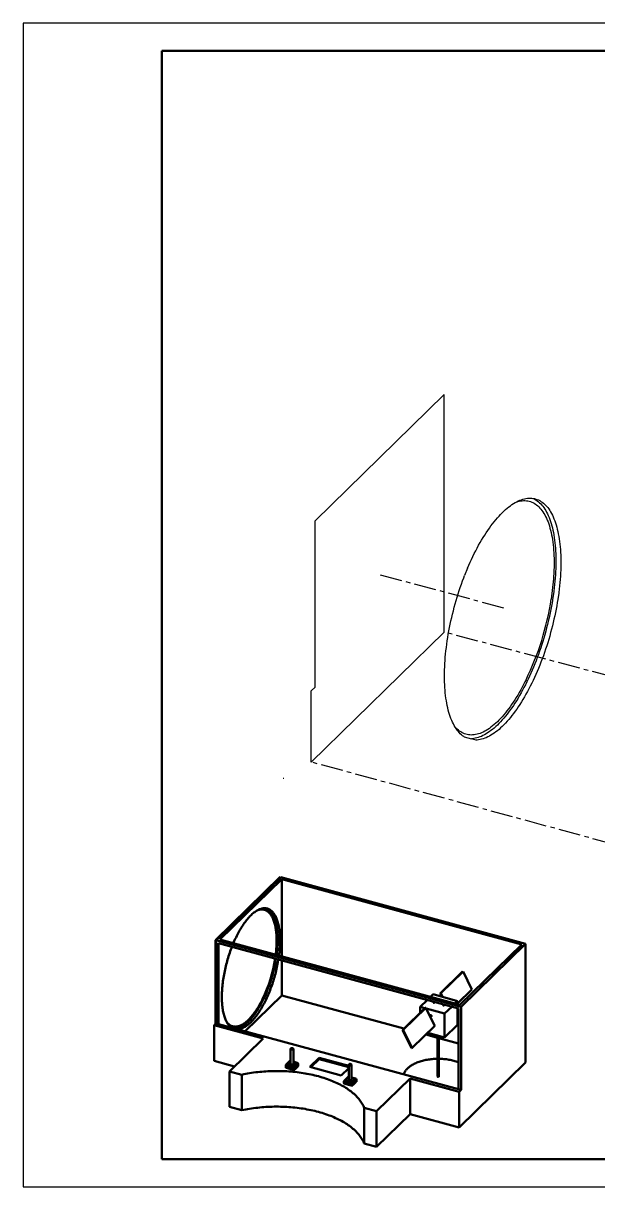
# Model space of a CAD drawing. Header units: millimetres. Extents: x -1367 to 1188, y 0 to 840.
# Drawn here: x 0 to 415, y 0 to 840 of the extents above; entities that cross this region are included whole.
import ezdxf

# ---------------------------------------------------------------- set-up
doc = ezdxf.new("R2010")
doc.units = ezdxf.units.MM
doc.header["$LTSCALE"] = 0.5
doc.linetypes.add('CENTER', pattern=[50.8, 31.75, -6.35, 6.35, -6.35])
for name, color, linetype, lineweight in [('点画线', 1, 'CENTER', 25), ('粗实线', 7, 'Continuous', 50), ('细实线', 3, 'Continuous', 25)]:
    doc.layers.add(name, color=color, linetype=linetype, lineweight=lineweight)

msp = doc.modelspace()

# ---------------------------------------------------------------- linework, layer by layer
at = {"color": 7, "linetype": 'Continuous', "lineweight": 25}
msp.add_line((188.28, 294.66), (187.83, 294.78), dxfattribs=at)
at = {"layer": '点画线'}
for p, q in [((257.94, 441.86), (348.32, 417.64)), ((524.69, 341.59), (304.12, 400.44)), ((426.88, 247.11), (207.98, 306.61))]:
    msp.add_line(p, q, dxfattribs=at)
at = {"layer": '粗实线'}
for p, q in [((1168, 820), (100, 820)), ((100, 820), (100, 20)), ((317.84, 155.44), (324.12, 142.41)), ((100, 20), (1168, 20))]:
    msp.add_line(p, q, dxfattribs=at)
at = {"layer": '粗实线', "color": 7}
for p, q in [((185.57, 223.63), (138.9, 178.08)), ((186.01, 223.51), (139.34, 177.96)), ((186.85, 222.11), (142.05, 178.39)), ((362.9, 175.43), (186.01, 223.51)), ((360.2, 175), (186.85, 222.11)), ((186.85, 166.21), (186.85, 222.11)), ((139.34, 177.96), (138.9, 178.08)), ((138.9, 178.08), (138.9, 117.52)), ((139.34, 177.96), (139.34, 117.95)), ((139.34, 177.96), (316.23, 129.88)), ((142.05, 178.39), (315.39, 131.27)), ((314.46, 128.65), (141.11, 175.76)), ((141.11, 175.76), (141.11, 117.47)), ((315.39, 131.27), (360.2, 175)), ((316.23, 129.88), (362.9, 175.43)), ((362.9, 89.72), (362.9, 175.43)), ((186.85, 138.11), (186.85, 163.33)), ((301.22, 139.59), (317.37, 155.33)), ((301.69, 139.7), (317.84, 155.44)), ((186.85, 138.11), (160.35, 112.25)), ((275.03, 114.15), (186.85, 138.11)), ((291.84, 134.8), (286.69, 129.78)), ((296.07, 138.92), (294.15, 137.05)), ((313.74, 134.09), (296.07, 138.92)), ((301.22, 139.59), (301.69, 139.7)), ((302.37, 137.2), (301.22, 139.59)), ((302.97, 137.04), (301.69, 139.7)), ((324.12, 142.41), (313.74, 132.29)), ((290.31, 129.05), (273.9, 113.05)), ((290.77, 129.17), (274.36, 113.17)), ((286.69, 129.78), (290.11, 128.85)), ((286.69, 129.78), (286.7, 125.52)), ((290.77, 129.17), (290.31, 129.05)), ((294.06, 122.7), (290.77, 129.17)), ((291.07, 128.58), (304.36, 124.95)), ((296.38, 132.9), (296.38, 132.83)), ((296.98, 132.83), (296.98, 132.9)), ((303.45, 130.97), (303.45, 130.9)), ((304.05, 130.9), (304.05, 130.97)), ((304.36, 124.95), (309.53, 129.99)), ((311.84, 132.24), (313.74, 134.09)), ((313.74, 134.09), (313.74, 131.72)), ((313.74, 128.84), (313.76, 116.97)), ((314.46, 70.36), (314.46, 128.65)), ((316.23, 69.88), (316.23, 129.88)), ((137.94, 116.59), (139.34, 117.95)), ((141.11, 117.47), (139.34, 117.95)), ((294.57, 123.78), (293.86, 123.09)), ((297.34, 116.22), (294.06, 122.7)), ((294.15, 122.53), (294.99, 123.35)), ((294.36, 123.7), (294.37, 123.79)), ((294.37, 123.58), (294.36, 123.7)), ((294.83, 123.14), (294.83, 123.19)), ((304.36, 124.95), (304.38, 107.83)), ((173.32, 106.97), (137.94, 116.59)), ((137.94, 90.87), (137.94, 116.59)), ((314.46, 70.36), (141.11, 117.47)), ((274.36, 113.17), (273.9, 113.05)), ((273.9, 113.05), (280.47, 100.1)), ((274.36, 113.17), (280.93, 100.22)), ((280.93, 100.22), (297.34, 116.22)), ((299.26, 107.56), (290.81, 109.86)), ((304.38, 107.83), (292.16, 111.17)), ((299.26, 109.23), (299.26, 79.47)), ((313.76, 116.97), (304.38, 107.83)), ((149.05, 83.29), (173.32, 106.97)), ((300.26, 79.47), (300.26, 108.96)), ((314.46, 103.43), (300.26, 107.29)), ((193.11, 99.56), (193.11, 88.85)), ((195.11, 88.85), (195.11, 99.56)), ((207.07, 86.5), (213.79, 93.06)), ((213.79, 93.06), (235.12, 87.27)), ((213.79, 92.2), (213.79, 93.06)), ((280.93, 100.22), (280.47, 100.1)), ((152.71, 86.86), (137.94, 90.87)), ((189.64, 87.48), (189.64, 86.19)), ((192.37, 90.56), (189.94, 88.19)), ((194.78, 85.77), (190.18, 87.02)), ((190.18, 87.02), (190.18, 85.74)), ((190.18, 85.74), (194.78, 84.49)), ((193.07, 90.7), (190.64, 88.33)), ((190.64, 88.33), (195.24, 87.08)), ((194.78, 84.49), (194.78, 85.77)), ((197.93, 89.56), (195.11, 90.33)), ((195.24, 87.08), (197.67, 89.45)), ((198.55, 88.36), (196.13, 85.99)), ((196.13, 84.7), (198.55, 87.07)), ((196.13, 85.99), (196.13, 84.7)), ((198.55, 87.07), (198.55, 88.36)), ((198.67, 87.31), (198.67, 88.6)), ((229.71, 80.35), (207.07, 86.5)), ((207.76, 86.31), (213.79, 92.2)), ((213.79, 92.2), (235.12, 86.41)), ((235.12, 85.62), (229.71, 80.35)), ((235.12, 88.15), (235.12, 77.43)), ((237.12, 77.43), (237.12, 88.15)), ((314.83, 42.8), (362.9, 89.72)), ((149.05, 83.29), (157.9, 80.88)), ((149.05, 83.29), (149.05, 57.57)), ((157.9, 80.88), (157.9, 55.17)), ((231.66, 76.06), (231.66, 74.77)), ((234.38, 79.14), (231.96, 76.78)), ((236.79, 74.35), (232.19, 75.6)), ((232.19, 75.6), (232.19, 74.32)), ((235.08, 79.29), (232.66, 76.92)), ((232.66, 76.92), (237.25, 75.67)), ((239.94, 78.14), (237.12, 78.91)), ((237.25, 75.67), (239.68, 78.04)), ((240.57, 76.94), (238.14, 74.57)), ((238.14, 73.28), (240.57, 75.65)), ((240.57, 75.65), (240.57, 76.94)), ((240.68, 75.89), (240.68, 77.18)), ((279.45, 78.13), (255.18, 54.44)), ((314.83, 68.51), (279.45, 78.13)), ((279.45, 52.41), (279.45, 78.13)), ((232.19, 74.32), (236.79, 73.07)), ((236.79, 73.07), (236.79, 74.35)), ((238.14, 74.57), (238.14, 73.28)), ((316.23, 69.88), (314.46, 70.36)), ((314.83, 68.51), (316.23, 69.88)), ((314.83, 42.8), (314.83, 68.51)), ((149.05, 57.57), (157.9, 55.17)), ((255.18, 54.44), (246.34, 56.85)), ((246.34, 56.85), (246.34, 31.13)), ((255.18, 54.44), (255.18, 28.73)), ((279.45, 52.41), (255.18, 28.73)), ((314.83, 42.8), (279.45, 52.41)), ((255.18, 28.73), (246.34, 31.13))]:
    msp.add_line(p, q, dxfattribs=at)
at = {"layer": '粗实线', "color": 8}
for p, q in [((193.11, 90.74), (193.07, 90.7)), ((193.11, 90.69), (193.07, 90.7)), ((197.67, 89.45), (195.11, 90.15)), ((235.12, 79.32), (235.08, 79.29)), ((235.12, 79.28), (235.08, 79.29)), ((239.68, 78.04), (237.12, 78.73))]:
    msp.add_line(p, q, dxfattribs=at)
at = {"layer": '粗实线', "color": 7, "flags": 128}
for points in [[(151.76, 175.75), (152.22, 176.82), (152.7, 177.91), (153.19, 178.98), (153.69, 180.03), (154.2, 181.06), (154.72, 182.08), (155.24, 183.07), (155.77, 184.05), (156.31, 185.01), (156.85, 185.94), (157.4, 186.85), (157.96, 187.74), (158.52, 188.61), (159.08, 189.45), (159.65, 190.26), (160.22, 191.05), (160.8, 191.82), (161.38, 192.56), (161.96, 193.27), (162.54, 193.95), (163.13, 194.6), (163.71, 195.23), (164.3, 195.82), (164.89, 196.38), (165.47, 196.92), (166.06, 197.42), (166.64, 197.9), (167.23, 198.34), (167.81, 198.75), (168.38, 199.12), (168.96, 199.47), (169.53, 199.78), (170.1, 200.06), (170.66, 200.3), (171.22, 200.51), (171.77, 200.69), (172.31, 200.83), (172.86, 200.94), (173.39, 201.02), (173.92, 201.06), (174.44, 201.07), (174.95, 201.05), (175.45, 200.99), (175.95, 200.89), (176.43, 200.76), (176.91, 200.6), (177.38, 200.41), (177.83, 200.18), (178.28, 199.92), (178.72, 199.62), (179.14, 199.29), (179.55, 198.93), (179.96, 198.54), (180.35, 198.11), (180.72, 197.66), (181.09, 197.17), (181.44, 196.65), (181.78, 196.1), (182.1, 195.52), (182.41, 194.91), (182.71, 194.27), (182.99, 193.6), (183.26, 192.9), (183.51, 192.18), (183.75, 191.43), (183.97, 190.65), (184.18, 189.85), (184.38, 189.02), (184.55, 188.16), (184.71, 187.29), (184.86, 186.38), (184.99, 185.46), (185.1, 184.52), (185.2, 183.55), (185.28, 182.56), (185.35, 181.56), (185.4, 180.53), (185.43, 179.49), (185.45, 178.43), (185.45, 177.35), (185.43, 176.26), (185.4, 175.15), (185.35, 174.03), (185.28, 172.89), (185.2, 171.75), (185.1, 170.59), (184.99, 169.42), (184.86, 168.24), (184.71, 167.06), (184.68, 166.8)], [(169.34, 199.68), (169.35, 199.68), (169.89, 199.85), (170.43, 199.98), (170.96, 200.08), (171.49, 200.15), (172, 200.18), (172.51, 200.18), (173.02, 200.14), (173.51, 200.07), (174, 199.97), (174.47, 199.83), (174.94, 199.65), (175.39, 199.45), (175.84, 199.21), (176.28, 198.93), (176.7, 198.63), (177.11, 198.29), (177.52, 197.92), (177.91, 197.51), (178.28, 197.07), (178.65, 196.61), (179, 196.11), (179.34, 195.57), (179.66, 195.01), (179.97, 194.42), (180.27, 193.8), (180.56, 193.15), (180.82, 192.47), (181.08, 191.77), (181.32, 191.03), (181.54, 190.27), (181.75, 189.49), (181.94, 188.68), (182.12, 187.84), (182.28, 186.98), (182.43, 186.09), (182.56, 185.18), (182.68, 184.25), (182.77, 183.3), (182.86, 182.33), (182.92, 181.34), (182.97, 180.33), (183, 179.3), (183.02, 178.26), (183.02, 177.19), (183, 176.12), (182.97, 175.02), (182.92, 173.92), (182.86, 172.8), (182.8, 171.98)], [(175.35, 201), (175.61, 200.89), (176.07, 200.66), (176.51, 200.4), (176.95, 200.1), (177.37, 199.77), (177.79, 199.41), (178.19, 199.02), (178.58, 198.59), (178.95, 198.14), (179.32, 197.65), (179.67, 197.13), (180.01, 196.58), (180.33, 196), (180.64, 195.39), (180.94, 194.75), (181.22, 194.08), (181.49, 193.38), (181.74, 192.66), (181.98, 191.91), (182.21, 191.13), (182.41, 190.33), (182.61, 189.5), (182.78, 188.64), (182.95, 187.77), (183.09, 186.87), (183.22, 185.94), (183.34, 185), (183.43, 184.03), (183.51, 183.04), (183.58, 182.04), (183.63, 181.01), (183.66, 179.97), (183.68, 178.91), (183.68, 177.83), (183.66, 176.74), (183.63, 175.63), (183.58, 174.51), (183.51, 173.37), (183.43, 172.23), (183.34, 171.07), (183.22, 169.9), (183.09, 168.73), (182.95, 167.54), (182.91, 167.28)], [(143.45, 136.89), (143.45, 137.98), (143.48, 139.08), (143.52, 140.19), (143.58, 141.32), (143.65, 142.46), (143.74, 143.61), (143.85, 144.78), (143.97, 145.95), (144.11, 147.13), (144.26, 148.32), (144.43, 149.52), (144.61, 150.72), (144.82, 151.93), (145.03, 153.14), (145.26, 154.35), (145.51, 155.57), (145.77, 156.79), (146.04, 158.01), (146.33, 159.23), (146.64, 160.45), (146.96, 161.66), (147.29, 162.88), (147.63, 164.08), (147.99, 165.29), (148.36, 166.48), (148.74, 167.67), (149.14, 168.85), (149.55, 170.03), (149.96, 171.19), (150.4, 172.34), (150.71, 173.15)], [(182.51, 164.51), (182.41, 163.94), (182.21, 162.73), (181.98, 161.52), (181.74, 160.3), (181.49, 159.08), (181.22, 157.86), (180.94, 156.64), (180.64, 155.42), (180.33, 154.21), (180.01, 152.99), (179.67, 151.78), (179.32, 150.58), (178.95, 149.38), (178.58, 148.19), (178.19, 147), (177.79, 145.82), (177.37, 144.65), (176.95, 143.5), (176.51, 142.35), (176.07, 141.22), (175.61, 140.1), (175.14, 138.99), (174.66, 137.9), (174.18, 136.82), (173.68, 135.76), (173.18, 134.72), (172.67, 133.69), (172.15, 132.69), (171.62, 131.7), (171.09, 130.73), (170.55, 129.79), (170, 128.86), (169.45, 127.96), (168.89, 127.09), (168.33, 126.23), (167.76, 125.4), (167.19, 124.6), (166.61, 123.82), (166.04, 123.07), (165.46, 122.35), (164.87, 121.65), (164.29, 120.99), (163.7, 120.35), (163.12, 119.74), (162.53, 119.16), (161.95, 118.61), (161.36, 118.09), (160.78, 117.6), (160.19, 117.14), (159.61, 116.72), (159.03, 116.33), (158.46, 115.97), (157.88, 115.64), (157.31, 115.34), (156.75, 115.08), (156.19, 114.85), (155.63, 114.66), (155.08, 114.5), (154.54, 114.37), (154, 114.28), (153.47, 114.22), (153.16, 114.2)], [(184.28, 164.03), (184.18, 163.46), (183.97, 162.25), (183.75, 161.04), (183.51, 159.82), (183.26, 158.6), (182.99, 157.38), (182.71, 156.16), (182.41, 154.94), (182.1, 153.73), (181.78, 152.51), (181.44, 151.3), (181.09, 150.1), (180.72, 148.9), (180.35, 147.7), (179.96, 146.52), (179.55, 145.34), (179.14, 144.17), (178.72, 143.02), (178.28, 141.87), (177.83, 140.74), (177.38, 139.62), (176.91, 138.51), (176.43, 137.42), (175.95, 136.34), (175.45, 135.28), (174.95, 134.24), (174.44, 133.21), (173.92, 132.2), (173.39, 131.22), (172.86, 130.25), (172.31, 129.31), (171.77, 128.38), (171.22, 127.48), (170.66, 126.61), (170.1, 125.75), (169.53, 124.92), (168.96, 124.12), (168.38, 123.34), (167.81, 122.59), (167.23, 121.87), (166.64, 121.17), (166.06, 120.51), (165.47, 119.87), (164.89, 119.26), (164.3, 118.68), (163.71, 118.13), (163.13, 117.61), (162.54, 117.12), (161.96, 116.66), (161.38, 116.24), (160.8, 115.85), (160.22, 115.49), (159.65, 115.16), (159.08, 114.86), (158.52, 114.6), (157.96, 114.37), (157.4, 114.18), (156.85, 114.02), (156.31, 113.89), (155.77, 113.8), (155.24, 113.74), (154.93, 113.72)], [(150.55, 114.91), (150.4, 115.01), (149.96, 115.32), (149.55, 115.67), (149.14, 116.04), (148.74, 116.45), (148.36, 116.9), (147.99, 117.37), (147.63, 117.87), (147.29, 118.41), (146.96, 118.97), (146.64, 119.57), (146.33, 120.19), (146.04, 120.85), (145.77, 121.53), (145.51, 122.24), (145.26, 122.98), (145.03, 123.74), (144.82, 124.53), (144.61, 125.35), (144.43, 126.19), (144.26, 127.06), (144.11, 127.95), (143.97, 128.86), (143.85, 129.79), (143.74, 130.75), (143.65, 131.72), (143.58, 132.72), (143.52, 133.74), (143.48, 134.77), (143.45, 135.82), (143.45, 136.89)], [(172.89, 135.52), (172.51, 134.77), (172, 133.77), (171.49, 132.79), (170.96, 131.83), (170.43, 130.89), (169.89, 129.98), (169.35, 129.08), (168.8, 128.22), (168.25, 127.37), (167.69, 126.55), (167.13, 125.75), (166.56, 124.98), (165.99, 124.24), (165.42, 123.52), (164.84, 122.83), (164.27, 122.17), (163.69, 121.54), (163.11, 120.94), (162.53, 120.37), (161.96, 119.83), (161.38, 119.32), (160.8, 118.84), (160.23, 118.39), (159.65, 117.97), (159.08, 117.59), (158.52, 117.24), (157.95, 116.92), (157.39, 116.63), (156.83, 116.38), (156.28, 116.16), (155.74, 115.98), (155.2, 115.83), (154.66, 115.71), (154.13, 115.62), (153.61, 115.58), (153.1, 115.56), (152.59, 115.58), (152.09, 115.63), (151.6, 115.72), (151.12, 115.84), (150.65, 116), (150.19, 116.19), (149.74, 116.41), (149.3, 116.67), (148.87, 116.96), (148.45, 117.28), (148.04, 117.64), (147.65, 118.03), (147.26, 118.45), (147.26, 118.45)], [(296.97, 132.82), (297.01, 132.88), (297.01, 132.93), (296.97, 132.99), (296.9, 133.03), (296.81, 133.06), (296.71, 133.07), (296.6, 133.07), (296.5, 133.05), (296.42, 133.01), (296.37, 132.96), (296.35, 132.9), (296.37, 132.85), (296.42, 132.8), (296.5, 132.76), (296.6, 132.74), (296.71, 132.73), (296.82, 132.75), (296.91, 132.78), (296.97, 132.82)], [(296.95, 132.83), (296.98, 132.88), (296.97, 132.94), (296.93, 132.99), (296.86, 133.03), (296.77, 133.05), (296.67, 133.06), (296.57, 133.05), (296.48, 133.02), (296.42, 132.98), (296.38, 132.92), (296.39, 132.87), (296.43, 132.82), (296.5, 132.78), (296.59, 132.76), (296.69, 132.75), (296.79, 132.76), (296.88, 132.79), (296.95, 132.83)], [(303.45, 131.05), (303.42, 131), (303.42, 130.94), (303.46, 130.89), (303.52, 130.84), (303.62, 130.81), (303.72, 130.8), (303.83, 130.81), (303.93, 130.83), (304.01, 130.87), (304.06, 130.92), (304.08, 130.97), (304.06, 131.03), (304.01, 131.08), (303.92, 131.11), (303.82, 131.14), (303.72, 131.14), (303.61, 131.13), (303.52, 131.1), (303.45, 131.05)], [(304.01, 130.9), (304.04, 130.95), (304.04, 131), (304, 131.05), (303.93, 131.09), (303.84, 131.12), (303.73, 131.13), (303.63, 131.11), (303.54, 131.09), (303.48, 131.04), (303.45, 130.99), (303.45, 130.94), (303.49, 130.89), (303.56, 130.85), (303.65, 130.82), (303.76, 130.82), (303.86, 130.83), (303.95, 130.86), (304.01, 130.9)], [(294.14, 123.35), (294.12, 123.47), (294.14, 123.58), (294.18, 123.68), (294.26, 123.75), (294.36, 123.79), (294.47, 123.79), (294.59, 123.77), (294.71, 123.71), (294.82, 123.63), (294.9, 123.53), (294.97, 123.41), (295, 123.29), (295, 123.17), (294.97, 123.07), (294.91, 122.99), (294.82, 122.93), (294.71, 122.91), (294.59, 122.92), (294.56, 122.92)], [(193.64, 99.11), (193.82, 99.07), (194, 99.05), (194.19, 99.05), (194.38, 99.07), (194.56, 99.1), (194.72, 99.16), (194.86, 99.22), (194.97, 99.3), (195.05, 99.39), (195.1, 99.48), (195.11, 99.58), (195.08, 99.68), (195.02, 99.77), (194.93, 99.86), (194.81, 99.93), (194.66, 99.99), (194.49, 100.04), (194.31, 100.07), (194.12, 100.08), (193.93, 100.07), (193.75, 100.04), (193.58, 100), (193.43, 99.94), (193.3, 99.87), (193.2, 99.78), (193.14, 99.69), (193.11, 99.59), (193.12, 99.49), (193.16, 99.4), (193.24, 99.31), (193.35, 99.23), (193.48, 99.16), (193.64, 99.11)], [(190.18, 85.74), (190.01, 85.79), (189.87, 85.86), (189.76, 85.95), (189.69, 86.04), (189.65, 86.14), (189.64, 86.19)], [(193.11, 88.85), (193.12, 88.78), (193.16, 88.68), (193.24, 88.6), (193.35, 88.51), (193.48, 88.45), (193.64, 88.39)], [(193.64, 88.39), (193.82, 88.36), (194, 88.34), (194.19, 88.34), (194.38, 88.35), (194.56, 88.39), (194.72, 88.44), (194.86, 88.51), (194.97, 88.59), (195.05, 88.68), (195.1, 88.77), (195.11, 88.85)], [(194.78, 85.77), (194.96, 85.73), (195.15, 85.71), (195.35, 85.72), (195.54, 85.74), (195.72, 85.77), (195.88, 85.83), (196.02, 85.9), (196.13, 85.99)], [(196.13, 84.7), (196.02, 84.62), (195.88, 84.55), (195.72, 84.49), (195.54, 84.45), (195.35, 84.43), (195.15, 84.43), (194.96, 84.45), (194.78, 84.49)], [(235.65, 87.69), (235.83, 87.65), (236.01, 87.63), (236.2, 87.63), (236.39, 87.65), (236.57, 87.69), (236.73, 87.74), (236.87, 87.8), (236.98, 87.88), (237.06, 87.97), (237.11, 88.07), (237.12, 88.17), (237.09, 88.26), (237.03, 88.36), (236.94, 88.44), (236.82, 88.51), (236.67, 88.58), (236.5, 88.62), (236.32, 88.65), (236.13, 88.66), (235.94, 88.65), (235.76, 88.63), (235.59, 88.58), (235.44, 88.52), (235.31, 88.45), (235.21, 88.36), (235.15, 88.27), (235.12, 88.18), (235.13, 88.08), (235.17, 87.98), (235.25, 87.89), (235.36, 87.81), (235.49, 87.74), (235.65, 87.69)], [(299.26, 92.34), (299.2, 92.34), (298.26, 92.32), (297.33, 92.29), (296.39, 92.23), (295.46, 92.16), (294.54, 92.06), (293.62, 91.95), (292.72, 91.83), (291.82, 91.68), (290.93, 91.52), (290.06, 91.34), (289.2, 91.14), (288.36, 90.93), (287.53, 90.7), (286.72, 90.45), (285.92, 90.19), (285.15, 89.92), (284.4, 89.63), (283.67, 89.32), (282.96, 89), (282.27, 88.67), (281.61, 88.33), (280.98, 87.97), (280.37, 87.6), (279.79, 87.22), (279.24, 86.82), (278.72, 86.42), (278.23, 86.01), (277.76, 85.59), (277.33, 85.16), (276.93, 84.72), (276.57, 84.27), (276.23, 83.82), (275.93, 83.36), (275.66, 82.9), (275.43, 82.43), (275.23, 81.95), (275.07, 81.48), (274.96, 81.1)], [(299.26, 92.34), (299.2, 92.34), (298.26, 92.32), (297.33, 92.29), (296.39, 92.23), (295.46, 92.16), (294.54, 92.06), (293.62, 91.95), (292.72, 91.83), (291.82, 91.68), (290.93, 91.52), (290.06, 91.34), (289.2, 91.14), (288.36, 90.93), (287.53, 90.7), (286.72, 90.45), (285.92, 90.19), (285.15, 89.92), (284.4, 89.63), (283.67, 89.32), (282.96, 89), (282.27, 88.67), (281.61, 88.33), (280.98, 87.97), (280.37, 87.6), (279.79, 87.22), (279.24, 86.82), (278.72, 86.42), (278.23, 86.01), (277.76, 85.59), (277.33, 85.16), (276.93, 84.72), (276.57, 84.27), (276.23, 83.82), (275.93, 83.36), (275.66, 82.9), (275.43, 82.43), (275.23, 81.95), (275.07, 81.48), (274.96, 81.1)], [(314.46, 89.89), (314.23, 89.97), (313.46, 90.24), (312.66, 90.5), (311.84, 90.74), (311.01, 90.97), (310.17, 91.18), (309.3, 91.37), (308.43, 91.55), (307.54, 91.71), (306.64, 91.85), (305.73, 91.98), (304.81, 92.08), (303.89, 92.17), (302.96, 92.24), (302.02, 92.29), (301.09, 92.33), (300.26, 92.34)], [(314.46, 89.89), (314.23, 89.97), (313.46, 90.24), (312.66, 90.5), (311.84, 90.74), (311.01, 90.97), (310.17, 91.18), (309.3, 91.37), (308.43, 91.55), (307.54, 91.71), (306.64, 91.85), (305.73, 91.98), (304.81, 92.08), (303.89, 92.17), (302.96, 92.24), (302.02, 92.29), (301.09, 92.33), (300.26, 92.34)], [(157.9, 80.88), (159.29, 81.18), (160.69, 81.46), (162.11, 81.72), (163.54, 81.97), (164.98, 82.19), (166.43, 82.4), (167.89, 82.6), (169.36, 82.77), (170.83, 82.93), (172.32, 83.07), (173.8, 83.19), (175.3, 83.3), (176.79, 83.38), (178.29, 83.45), (179.8, 83.5), (181.3, 83.53), (182.81, 83.54), (184.32, 83.54), (185.82, 83.52), (187.33, 83.48), (188.83, 83.42), (190.33, 83.34), (191.82, 83.25), (193.31, 83.13), (194.8, 83), (196.28, 82.85), (197.75, 82.69), (199.21, 82.5), (200.67, 82.3), (202.11, 82.08), (203.54, 81.84), (204.97, 81.59), (206.38, 81.32), (207.78, 81.03), (209.16, 80.73), (210.54, 80.4), (211.89, 80.07), (213.23, 79.71), (214.56, 79.34), (215.86, 78.96), (217.15, 78.55), (218.42, 78.14), (219.67, 77.71), (220.91, 77.26), (222.12, 76.8), (223.3, 76.32), (224.47, 75.83), (225.62, 75.32), (226.74, 74.81), (227.84, 74.28), (228.91, 73.73), (229.96, 73.17), (230.98, 72.6), (231.98, 72.02), (232.95, 71.43), (233.89, 70.82), (234.8, 70.21), (235.69, 69.58), (236.55, 68.94), (237.37, 68.29), (238.17, 67.63), (238.94, 66.97), (239.68, 66.29), (240.39, 65.61), (241.06, 64.91), (241.71, 64.21), (242.32, 63.5), (242.9, 62.79), (243.45, 62.06), (243.96, 61.33), (244.44, 60.6), (244.89, 59.86), (245.3, 59.11), (245.68, 58.36), (246.03, 57.6), (246.34, 56.85)], [(235.12, 77.43), (235.13, 77.36), (235.17, 77.27), (235.25, 77.18), (235.36, 77.1), (235.49, 77.03), (235.65, 76.98)], [(235.65, 76.98), (235.83, 76.94), (236.01, 76.92), (236.2, 76.92), (236.39, 76.94), (236.57, 76.97), (236.73, 77.02), (236.87, 77.09), (236.98, 77.17), (237.06, 77.26), (237.11, 77.35), (237.12, 77.43)], [(299.53, 79.24), (299.66, 79.22), (299.79, 79.21), (299.93, 79.23), (300.05, 79.26), (300.15, 79.31), (300.22, 79.37), (300.26, 79.43), (300.26, 79.47)], [(232.19, 74.32), (232.03, 74.37), (231.89, 74.44), (231.78, 74.53), (231.7, 74.62), (231.66, 74.72), (231.66, 74.77)], [(236.79, 74.35), (236.97, 74.32), (237.16, 74.3), (237.36, 74.3), (237.55, 74.32), (237.73, 74.36), (237.89, 74.41), (238.03, 74.48), (238.14, 74.57)], [(238.14, 73.28), (238.03, 73.2), (237.89, 73.13), (237.73, 73.07), (237.55, 73.03), (237.36, 73.01), (237.16, 73.01), (236.97, 73.03), (236.79, 73.07)], [(157.9, 55.17), (159.29, 55.46), (160.69, 55.74), (162.11, 56.01), (163.54, 56.25), (164.98, 56.48), (166.43, 56.69), (167.89, 56.88), (169.36, 57.06), (170.83, 57.22), (172.32, 57.36), (173.8, 57.48), (175.3, 57.58), (176.79, 57.67), (178.29, 57.73), (179.8, 57.78), (181.3, 57.82), (182.81, 57.83), (184.32, 57.83), (185.82, 57.8), (187.33, 57.76), (188.83, 57.7), (190.33, 57.63), (191.82, 57.53), (193.31, 57.42), (194.8, 57.29), (196.28, 57.14), (197.75, 56.97), (199.21, 56.79), (200.67, 56.58), (202.11, 56.37), (203.54, 56.13), (204.97, 55.87), (206.38, 55.6), (207.78, 55.32), (209.16, 55.01), (210.54, 54.69), (211.89, 54.35), (213.23, 54), (214.56, 53.63), (215.86, 53.24), (217.15, 52.84), (218.42, 52.42), (219.67, 51.99), (220.91, 51.54), (222.12, 51.08), (223.3, 50.6), (224.47, 50.11), (225.62, 49.61), (226.74, 49.09), (227.84, 48.56), (228.91, 48.02), (229.96, 47.46), (230.98, 46.89), (231.98, 46.31), (232.95, 45.71), (233.89, 45.11), (234.8, 44.49), (235.69, 43.86), (236.55, 43.23), (237.37, 42.58), (238.17, 41.92), (238.94, 41.25), (239.68, 40.58), (240.39, 39.89), (241.06, 39.2), (241.71, 38.5), (242.32, 37.79), (242.9, 37.07), (243.45, 36.35), (243.96, 35.62), (244.44, 34.88), (244.89, 34.14), (245.3, 33.4), (245.68, 32.65), (246.03, 31.89), (246.34, 31.13)]]:
    msp.add_lwpolyline(points, dxfattribs=at)
at = {"layer": '粗实线', "color": 8, "flags": 128}
for points in [[(189.64, 87.48), (189.65, 87.42), (189.69, 87.33), (189.76, 87.23), (189.87, 87.15), (190.01, 87.08), (190.18, 87.02)], [(231.66, 76.06), (231.66, 76.01), (231.7, 75.91), (231.78, 75.81), (231.89, 75.73), (232.03, 75.66), (232.19, 75.6)]]:
    msp.add_lwpolyline(points, dxfattribs=at)
at = {"layer": '粗实线', "color": 7}
for centre, radius, start, end in [((83.08, 179.51), 100, 353.06557, 355.68377), ((83.08, 179.51), 100, 333.9072, 351.46008), ((294.91, 123.56), 0.426, 252.99008, 280.75365), ((190.64, 87.48), 1, 134.30503, 180), ((192.22, 87.03), 2.04, 140.51294, 180.34344), ((193.07, 89.85), 1, 87.74141, 134.30503), ((196.82, 85.78), 2.04, 140.51294, 180.34344), ((194.91, 85.92), 1.21, 3.39156, 74.33381), ((197.34, 88.28), 1.21, 3.39156, 74.33381), ((197.67, 88.6), 1, 0, 74.79549), ((198.34, 87.32), 0.332, 310.64064, 357.99746), ((232.66, 76.06), 1, 134.30503, 180), ((234.23, 75.62), 2.04, 140.51294, 180.34344), ((235.08, 78.43), 1, 87.89212, 134.30503), ((238.83, 74.37), 2.04, 140.51294, 180.34344), ((236.93, 74.5), 1.21, 3.39156, 74.33381), ((239.35, 76.87), 1.21, 3.39156, 74.33381), ((239.68, 77.18), 1, 0, 74.79549), ((240.35, 75.9), 0.332, 310.64064, 357.99746), ((299.56, 79.54), 0.302, 194.03524, 264.9618)]:
    msp.add_arc(centre, radius, start, end, dxfattribs=at)
at = {"layer": '粗实线', "color": 8}
for centre, radius, start, end in [((190.42, 87.66), 0.715, 71.58383, 131.32619), ((192.84, 90.02), 0.715, 71.58383, 131.32619), ((197.89, 89.29), 0.27, 80.73183, 143.96753), ((198.34, 88.61), 0.332, 310.64064, 357.99746), ((232.43, 76.24), 0.715, 71.58383, 131.32619), ((234.86, 78.61), 0.715, 71.58383, 131.32619), ((239.9, 77.88), 0.27, 80.73183, 143.96753), ((240.35, 77.19), 0.332, 310.64064, 357.99746)]:
    msp.add_arc(centre, radius, start, end, dxfattribs=at)
at = {"layer": '细实线'}
for p, q in [((1188, 840), (0, 840)), ((0, 840), (0, 0)), ((210.78, 480.77), (304.12, 571.87)), ((304.12, 400.44), (304.12, 571.87)), ((210.78, 360.77), (210.78, 480.77)), ((320.94, 446.49), (318.83, 441.31)), ((383.01, 438.96), (381.36, 424.31)), ((383.24, 429.56), (382.43, 424.02)), ((386.78, 428.6), (385.88, 422.49)), ((207.98, 306.61), (304.12, 400.44)), ((207.98, 358.04), (210.78, 360.77)), ((207.98, 306.61), (207.98, 358.04)), ((318.52, 324.82), (323.74, 323.4)), ((327.28, 322.44), (323.74, 323.4)), ((0, 0), (1188, 0))]:
    msp.add_line(p, q, dxfattribs=at)
at = {"layer": '细实线', "flags": 128}
for points in [[(320.94, 446.49), (321.86, 448.65), (322.83, 450.82), (323.81, 452.96), (324.81, 455.06), (325.82, 457.13), (326.86, 459.16), (327.9, 461.15), (328.96, 463.11), (330.04, 465.02), (331.13, 466.89), (332.23, 468.71), (333.34, 470.49), (334.46, 472.22), (335.59, 473.9), (336.72, 475.53), (337.87, 477.11), (339.02, 478.64), (340.18, 480.12), (341.34, 481.53), (342.51, 482.9), (343.68, 484.21), (344.85, 485.45), (346.02, 486.64), (347.19, 487.77), (348.37, 488.84), (349.54, 489.85), (350.71, 490.79), (351.87, 491.68), (353.03, 492.49), (354.19, 493.25), (355.33, 493.94), (356.48, 494.56), (357.61, 495.11), (358.74, 495.6), (359.85, 496.03), (360.96, 496.38), (362.05, 496.67), (363.13, 496.89), (364.2, 497.04), (365.25, 497.13), (366.29, 497.15), (367.32, 497.09), (368.32, 496.97), (369.31, 496.79), (370.29, 496.53), (371.24, 496.21), (372.17, 495.82), (373.09, 495.36), (373.98, 494.84), (374.85, 494.24), (375.7, 493.59), (376.53, 492.87), (377.33, 492.08), (378.11, 491.23), (378.86, 490.31), (379.59, 489.34), (380.3, 488.3), (380.97, 487.2), (381.62, 486.04), (382.24, 484.82), (382.84, 483.54), (383.4, 482.2), (383.94, 480.81), (384.44, 479.36), (384.92, 477.86), (385.37, 476.3), (385.78, 474.7), (386.17, 473.04), (386.52, 471.33), (386.85, 469.57), (387.14, 467.77), (387.4, 465.93), (387.63, 464.04), (387.82, 462.1), (387.99, 460.13), (388.12, 458.11), (388.22, 456.06), (388.28, 453.98), (388.31, 451.86), (388.31, 449.7), (388.28, 447.52), (388.22, 445.3), (388.12, 443.06), (387.99, 440.79), (387.82, 438.5), (387.63, 436.18), (387.4, 433.85), (387.14, 431.49), (386.85, 429.12), (386.78, 428.6)], [(368.12, 497), (368.64, 496.78), (369.55, 496.32), (370.44, 495.8), (371.32, 495.21), (372.16, 494.55), (372.99, 493.83), (373.79, 493.04), (374.57, 492.19), (375.33, 491.28), (376.06, 490.3), (376.76, 489.26), (377.43, 488.16), (378.08, 487), (378.7, 485.78), (379.3, 484.5), (379.86, 483.16), (380.4, 481.77), (380.91, 480.32), (381.38, 478.82), (381.83, 477.26), (382.25, 475.66), (382.63, 474), (382.99, 472.29), (383.31, 470.54), (383.6, 468.73), (383.86, 466.89), (384.09, 465), (384.29, 463.06), (384.45, 461.09), (384.58, 459.08), (384.68, 457.03), (384.74, 454.94), (384.78, 452.82), (384.78, 450.66), (384.74, 448.48), (384.68, 446.26), (384.58, 444.02), (384.45, 441.75), (384.29, 439.46), (384.09, 437.14), (383.86, 434.81), (383.6, 432.45), (383.31, 430.08), (383.24, 429.56)], [(356.09, 494.35), (356.12, 494.36), (357.2, 494.7), (358.28, 494.97), (359.34, 495.17), (360.39, 495.3), (361.43, 495.36), (362.45, 495.36), (363.45, 495.29), (364.44, 495.14), (365.41, 494.93), (366.36, 494.66), (367.3, 494.31), (368.21, 493.9), (369.1, 493.42), (369.97, 492.87), (370.82, 492.26), (371.65, 491.58), (372.45, 490.83), (373.23, 490.02), (373.99, 489.15), (374.71, 488.21), (375.42, 487.21), (376.1, 486.15), (376.75, 485.03), (377.37, 483.85), (377.96, 482.61), (378.53, 481.31), (379.07, 479.95), (379.58, 478.54), (380.05, 477.07), (380.5, 475.55), (380.92, 473.98), (381.31, 472.35), (381.66, 470.68), (381.99, 468.96), (382.28, 467.19), (382.54, 465.37), (382.77, 463.51), (382.97, 461.61), (383.13, 459.67), (383.26, 457.69), (383.36, 455.66), (383.43, 453.61), (383.46, 451.52), (383.46, 449.39), (383.43, 447.24), (383.36, 445.05), (383.26, 442.84), (383.13, 440.6), (383.01, 438.96)], [(304.31, 368.79), (304.33, 370.96), (304.38, 373.16), (304.46, 375.39), (304.57, 377.65), (304.72, 379.93), (304.9, 382.23), (305.11, 384.56), (305.36, 386.9), (305.63, 389.26), (305.94, 391.64), (306.28, 394.04), (306.65, 396.44), (307.05, 398.86), (307.48, 401.28), (307.94, 403.71), (308.44, 406.15), (308.96, 408.59), (309.51, 411.03), (310.09, 413.47), (310.69, 415.9), (311.33, 418.33), (311.99, 420.76), (312.68, 423.17), (313.4, 425.58), (314.14, 427.97), (314.91, 430.35), (315.7, 432.71), (316.51, 435.06), (317.35, 437.38), (318.21, 439.68), (318.83, 441.31)], [(382.43, 424.02), (382.25, 422.89), (381.83, 420.47), (381.38, 418.04), (380.91, 415.6), (380.4, 413.17), (379.86, 410.73), (379.3, 408.29), (378.7, 405.85), (378.08, 403.42), (377.43, 400.99), (376.76, 398.57), (376.06, 396.16), (375.33, 393.76), (374.57, 391.37), (373.79, 389), (372.99, 386.65), (372.16, 384.31), (371.32, 382), (370.44, 379.71), (369.55, 377.44), (368.64, 375.2), (367.7, 372.98), (366.75, 370.8), (365.78, 368.64), (364.79, 366.52), (363.78, 364.44), (362.75, 362.39), (361.72, 360.37), (360.66, 358.4), (359.59, 356.47), (358.51, 354.58), (357.42, 352.73), (356.31, 350.93), (355.2, 349.18), (354.07, 347.47), (352.94, 345.81), (351.8, 344.21), (350.65, 342.65), (349.49, 341.15), (348.33, 339.7), (347.17, 338.31), (346, 336.98), (344.83, 335.7), (343.66, 334.48), (342.48, 333.32), (341.31, 332.22), (340.14, 331.18), (338.97, 330.2), (337.8, 329.29), (336.64, 328.44), (335.48, 327.66), (334.33, 326.94), (333.19, 326.28), (332.05, 325.69), (330.92, 325.17), (329.8, 324.71), (328.69, 324.32), (327.59, 324), (326.5, 323.74), (325.43, 323.56), (324.36, 323.44), (323.74, 323.4)], [(385.97, 423.06), (385.78, 421.92), (385.37, 419.5), (384.92, 417.08), (384.44, 414.64), (383.94, 412.21), (383.4, 409.77), (382.84, 407.33), (382.24, 404.89), (381.62, 402.46), (380.97, 400.03), (380.3, 397.61), (379.59, 395.2), (378.86, 392.8), (378.11, 390.41), (377.33, 388.04), (376.53, 385.69), (375.7, 383.35), (374.85, 381.04), (373.98, 378.75), (373.09, 376.48), (372.17, 374.24), (371.24, 372.02), (370.29, 369.84), (369.31, 367.68), (368.32, 365.56), (367.32, 363.47), (366.29, 361.42), (365.25, 359.41), (364.2, 357.44), (363.13, 355.51), (362.05, 353.62), (360.96, 351.77), (359.85, 349.97), (358.74, 348.21), (357.61, 346.51), (356.48, 344.85), (355.33, 343.24), (354.19, 341.69), (353.03, 340.19), (351.87, 338.74), (350.71, 337.35), (349.54, 336.01), (348.37, 334.74), (347.19, 333.52), (346.02, 332.36), (344.85, 331.26), (343.68, 330.22), (342.51, 329.24), (341.34, 328.33), (340.18, 327.48), (339.02, 326.69), (337.87, 325.97), (336.72, 325.32), (335.59, 324.73), (334.46, 324.21), (333.34, 323.75), (332.23, 323.36), (331.13, 323.04), (330.04, 322.78), (328.96, 322.6), (327.9, 322.48), (327.28, 322.44)], [(318.52, 324.82), (318.21, 325.03), (317.35, 325.65), (316.51, 326.34), (315.7, 327.09), (314.91, 327.91), (314.14, 328.79), (313.4, 329.74), (312.68, 330.75), (311.99, 331.82), (311.33, 332.95), (310.69, 334.14), (310.09, 335.39), (309.51, 336.7), (308.96, 338.06), (308.44, 339.48), (307.94, 340.96), (307.48, 342.49), (307.05, 344.07), (306.65, 345.7), (306.28, 347.38), (305.94, 349.11), (305.63, 350.89), (305.36, 352.72), (305.11, 354.59), (304.9, 356.5), (304.72, 358.45), (304.57, 360.45), (304.46, 362.48), (304.38, 364.55), (304.33, 366.65), (304.31, 368.79)], [(363.2, 366.05), (362.45, 364.54), (361.43, 362.54), (360.39, 360.58), (359.34, 358.67), (358.28, 356.79), (357.2, 354.96), (356.12, 353.17), (355.02, 351.43), (353.91, 349.74), (352.79, 348.1), (351.67, 346.51), (350.54, 344.97), (349.4, 343.48), (348.26, 342.05), (347.11, 340.67), (345.96, 339.35), (344.8, 338.09), (343.64, 336.89), (342.49, 335.74), (341.33, 334.66), (340.18, 333.64), (339.02, 332.68), (337.87, 331.78), (336.73, 330.95), (335.59, 330.18), (334.45, 329.48), (333.32, 328.84), (332.2, 328.27), (331.09, 327.76), (329.98, 327.33), (328.89, 326.96), (327.81, 326.65), (326.74, 326.42), (325.68, 326.25), (324.64, 326.16), (323.61, 326.13), (322.6, 326.17), (321.61, 326.27), (320.63, 326.45), (319.67, 326.69), (318.72, 327), (317.8, 327.38), (316.9, 327.83), (316.01, 328.34), (315.15, 328.92), (314.32, 329.57), (313.5, 330.28), (312.71, 331.06), (311.94, 331.9), (311.94, 331.9)]]:
    msp.add_lwpolyline(points, dxfattribs=at)
at = {"layer": '细实线'}
msp.add_arc((183.58, 454.01), 200, 333.9072, 351.46008, dxfattribs=at)

doc.saveas('drawing.dxf')
